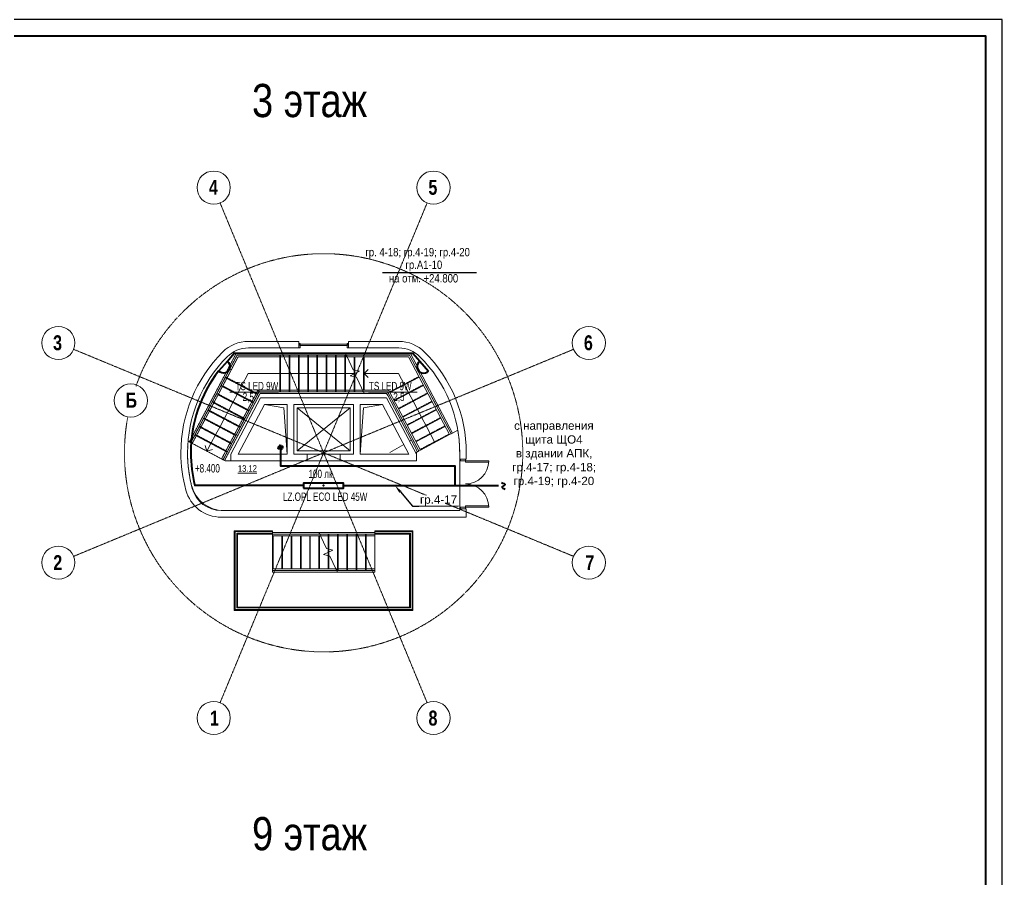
# Model space of a CAD drawing. Header units: millimetres. Extents: x 223 to 163467, y -12002 to 99672.
# Drawn here: x 130974 to 160585, y 73761 to 99672 of the extents above; entities that cross this region are included whole.
import ezdxf
from ezdxf import colors
from ezdxf.entities.mleader import LeaderData, LeaderLine
from ezdxf.math import Vec2, Vec3

# ---------------------------------------------------------------- set-up
doc = ezdxf.new("R2010")
doc.units = ezdxf.units.MM
for name, pattern in [('ACAD_ISO03W100', [30, 12, -18]), ('HIDDEN2', [0.1875, 0.125, -0.0625]), ('Осевая', [29.999999, 12, -6, 6, -6]), ('Сверху', [3.96875, 2.38125, -1.5875])]:
    doc.linetypes.add(name, pattern=pattern)
for name, color, linetype, lineweight in [('!razmer svet', 20, 'Continuous', 0), ('_Сверху_ - Верхние поручни', 7, 'Сверху', 5), ('A-AREA', 7, 'Continuous', 9), ('A-AREA-IDEN', 7, 'Continuous', 9), ('A-DETL-GENF', 7, 'Continuous', 9), ('A-DETL-MEDM', 7, 'Continuous', 18), ('A-DOOR', 7, 'Continuous', 9), ('A-DOOR-FRAM', 7, 'Continuous', 15), ('A-FLOR', 7, 'Continuous', 9), ('A-GLAZ-CURT', 7, 'Continuous', 9), ('A-GLAZ-CWMG', 7, 'Continuous', 9), ('A-WALL', 7, 'Continuous', 9), ('G-ANNO-DIMS', 7, 'Continuous', 9), ('nadpisi', 84, 'Continuous', 13), ('S-GRID', 7, 'Continuous', 9), ('S-GRID-IDEN', 7, 'Continuous', 9), ('S-STRS', 7, 'Continuous', 9), ('S-STRS-ANNO', 7, 'Continuous', 5), ('S-STRS-MBND', 7, 'Сверху', 9), ('ав осв', 1, 'HIDDEN2', 40), ('Верхние поручни', 7, 'Continuous', 5), ('Ограждение', 7, 'Continuous', 9), ('Поручни', 7, 'Continuous', 5), ('раб осв', 7, 'Continuous', 40), ('Рамка', 7, 'Continuous', 40), ('ЭЛ', 250, 'Continuous', 50), ('ЭЛ.сети', 5, 'Continuous', 100)]:
    doc.layers.add(name, color=color, linetype=linetype, lineweight=lineweight)
doc.layers.add('AR_Text', color=7, linetype='Continuous')
doc.styles.add('Arial', font='ARIALN.TTF', dxfattribs={"width": 0.85, "height": 400})
doc.styles.add('Arial_1', font='ARIALN.TTF', dxfattribs={"height": 3.5})
doc.styles.add('Impact', font='ARIALN.TTF', dxfattribs={"height": 900})
doc.styles.add('ISOPEUR', font='ARIALN.TTF')
doc.styles.get("Standard").update_dxf_attribs({"font": 'ARIALN.TTF'})
doc.styles.add('STYLE2', font='ARIALN.TTF')

# ---------------------------------------------------------------- blocks, each defined once
blk = doc.blocks.new('Дверь-Проем - 1000 x 2500 мм-245607-3 этаж')
at = {"layer": 'A-DETL-GENF', "linetype": 'Сверху'}
for p, q in [((492, 100), (-508, 100)), ((-508, -100), (492, -100))]:
    blk.add_line(p, q, dxfattribs=at)
at = {"layer": 'A-DETL-GENF', "lineweight": 18}
for p, q in [((-508, 100), (-508, -100)), ((492, -100), (492, 100))]:
    blk.add_line(p, q, dxfattribs=at)
blk = doc.blocks.new('Тип верхнего поручня - Верхний поручень_Внутренний_-401136-3 этаж')
at = {"layer": '_Сверху_ - Верхние поручни'}
for p, q in [((703, -2328), (2359, -2328)), ((2359, -2328), (2359, -2378)), ((727, -2378), (2359, -2378))]:
    blk.add_line(p, q, dxfattribs=at)
at = {"layer": 'Верхние поручни'}
for p, q in [((-721, -2328), (-721, -2378)), ((-721, -2328), (703, -2328)), ((727, -2378), (703, -2328)), ((-721, -2378), (727, -2378))]:
    blk.add_line(p, q, dxfattribs=at)
blk = doc.blocks.new('Тип верхнего поручня - Верхний поручень_Внутренний_-401147-3 этаж')
at = {"layer": '_Сверху_ - Верхние поручни'}
for p, q in [((1192, -3377), (2359, -3377)), ((1216, -3427), (2359, -3427)), ((2359, -3377), (2359, -3427))]:
    blk.add_line(p, q, dxfattribs=at)
at = {"layer": 'Верхние поручни'}
for p, q in [((-721, -3377), (-721, -3427)), ((-721, -3377), (1192, -3377)), ((-721, -3427), (1216, -3427)), ((1216, -3427), (1192, -3377))]:
    blk.add_line(p, q, dxfattribs=at)
blk = doc.blocks.new('Тип верхнего поручня - Верхний поручень_Внутренний_-401420-3 этаж')
at = {"layer": 'Верхние поручни'}
for p, q in [((1192, -3377), (2359, -3377)), ((2359, -3427), (1216, -3427)), ((2359, -3377), (2359, -3427))]:
    blk.add_line(p, q, dxfattribs=at)
blk = doc.blocks.new('Тип верхнего поручня - Верхний поручень_Внутренний_-V65-3 этаж')
at = {"layer": 'Верхние поручни'}
for p, q in [((1192, -3377), (2359, -3377)), ((1216, -3427), (2359, -3427)), ((2359, -3377), (2359, -3427))]:
    blk.add_line(p, q, dxfattribs=at)
blk = doc.blocks.new('Ограждение - Ограждение-401839-3 этаж')
at = {"layer": 'Поручни'}
for p, q in [((-721, -2228), (-1871, -2228)), ((-1871, -2228), (-1846, -2253)), ((-1871, -2228), (-1871, -4628)), ((-1796, -2303), (-1771, -2328)), ((-1771, -2328), (-721, -2328)), ((-1771, -4528), (-1771, -2328)), ((-721, -2228), (-721, -2253)), ((-721, -2303), (-721, -2328)), ((2359, -2253), (2359, -2228)), ((3509, -2228), (2359, -2228)), ((2359, -2328), (2359, -2303)), ((2359, -2328), (3409, -2328)), ((3434, -2303), (3409, -2328)), ((3409, -2328), (3409, -4528)), ((3509, -2228), (3484, -2253)), ((3509, -4628), (3509, -2228)), ((-1871, -4628), (-1846, -4603)), ((-1871, -4628), (3509, -4628)), ((-1796, -4553), (-1771, -4528)), ((3409, -4528), (-1771, -4528)), ((3434, -4553), (3409, -4528)), ((3509, -4628), (3484, -4603))]:
    blk.add_line(p, q, dxfattribs=at)
blk = doc.blocks.new('Тип верхнего поручня - Верхний поручень_Внутренний_-401846-3 этаж')
at = {"layer": 'Верхние поручни'}
for p, q in [((-1846, -2253), (-721, -2253)), ((-1846, -4603), (-1846, -2253)), ((-721, -2303), (-1796, -2303)), ((-1796, -2303), (-1796, -4553)), ((-721, -2253), (-721, -2303)), ((2359, -2303), (2359, -2253)), ((2359, -2253), (3484, -2253)), ((3434, -2303), (2359, -2303)), ((3434, -4553), (3434, -2303)), ((3484, -2253), (3484, -4603)), ((3484, -4603), (-1846, -4603)), ((-1796, -4553), (3434, -4553))]:
    blk.add_line(p, q, dxfattribs=at)
blk = doc.blocks.new('Тип верхнего поручня - Верхний поручень_Внутренний_-V66-3 этаж')
at = {"layer": 'Верхние поручни'}
for p, q in [((-1846, -2253), (-1846, -4603)), ((-721, -2253), (-1846, -2253)), ((-1796, -2303), (-1796, -4553)), ((-721, -2303), (-1796, -2303)), ((-721, -2303), (-721, -2253)), ((2359, -2303), (2359, -2253)), ((3484, -2253), (2359, -2253)), ((3434, -2303), (2359, -2303)), ((3434, -4553), (3434, -2303)), ((3484, -4603), (3484, -2253)), ((-1846, -4603), (3484, -4603)), ((-1796, -4553), (3434, -4553))]:
    blk.add_line(p, q, dxfattribs=at)
blk = doc.blocks.new('Дверь-Наружная-Двойная-Две_Свет - 1800 x 2100 мм-386183-3 этаж')
at = {"layer": 'A-DOOR', "lineweight": 13}
for p, q in [((-700, 81.35), (-700, 781.35)), ((-700, 781.35), (-655, 781.35)), ((-655, 781.35), (-655, 81.35)), ((700, 781.35), (655, 781.35)), ((655, 781.35), (655, 81.35)), ((700, 81.35), (700, 781.35)), ((-655, 81.35), (-700, 81.35)), ((655, 81.35), (700, 81.35))]:
    blk.add_line(p, q, dxfattribs=at)
at = {"layer": 'A-DOOR'}
for centre, start, end in [((-700, 81.35), 0, 90), ((700, 81.35), 90, 180)]:
    blk.add_arc(centre, 700, start, end, dxfattribs=at)
at = {"layer": 'A-DOOR-FRAM'}
for p, q in [((-700, 81.35), (-750, 81.35)), ((-750, 81.35), (-750, -68.65)), ((-700, -68.65), (-700, 81.35)), ((700, 81.35), (700, -68.65)), ((750, 81.35), (700, 81.35)), ((750, -68.65), (750, 81.35)), ((-750, -68.65), (-700, -68.65)), ((700, -68.65), (750, -68.65))]:
    blk.add_line(p, q, dxfattribs=at)
blk = doc.blocks.new('Тип верхнего поручня - Верхний поручень_Внутренний_-441466-3 этаж')
at = {"layer": 'Верхние поручни'}
for p, q in [((-2002, 2657), (-1788, 3062)), ((-1758, 3012), (-1958, 2633)), ((-1788, 3062), (-481, 3062)), ((-481, 3012), (-1758, 3012)), ((-481, 3062), (1503, 3062)), ((-481, 3062), (-481, 3012)), ((1527, 3012), (-481, 3012)), ((-3181, 429), (-2133, 2409)), ((-2089, 2386), (-3136, 406)), ((-2133, 2409), (-2002, 2657)), ((-1958, 2633), (-2089, 2386)), ((-2002, 2657), (-1958, 2633)), ((-3136, 406), (-3181, 429))]:
    blk.add_line(p, q, dxfattribs=at)
blk = doc.blocks.new('Тип верхнего поручня - Верхний поручень_Внутренний_-441485-3 этаж')
at = {"layer": 'Верхние поручни'}
for p, q in [((-2253, -61), (-1206, 1919)), ((-1162, 1895), (-2209, -85)), ((-1206, 1919), (-1159, 2008)), ((-1206, 1919), (-1162, 1895)), ((-1150, 2013), (-1185, 2013)), ((-1185, 2013), (-1173, 1981)), ((-1123, 1968), (-1162, 1895)), ((-1159, 2008), (-1123, 1968)), ((-1141, 1988), (-1150, 2013)), ((-1150, 2013), (-481, 2013)), ((-481, 1963), (-1126, 1963)), ((-481, 2013), (1993, 2013)), ((-481, 2013), (-481, 1963)), ((2016, 1963), (-481, 1963)), ((-2209, -85), (-2253, -61))]:
    blk.add_line(p, q, dxfattribs=at)
blk = doc.blocks.new('Системная панель - С остеклением-436272-3 этаж')
at = {"layer": 'A-GLAZ-CURT', "lineweight": 13}
for p, q in [((706, -15), (-706, -15)), ((-706, -15), (-706, -55)), ((-706, -55), (706, -55)), ((706, -55), (706, -15))]:
    blk.add_line(p, q, dxfattribs=at)
blk = doc.blocks.new('Rectangular Mullion - Mullion_Vertical-45mm-Steelbuilt_2_6875in_Detail-8_TGP-417667-3 этаж')
at = {"layer": 'A-GLAZ-CWMG', "lineweight": 18}
for p, q in [((-44, 57), (-44, 122)), ((-32, 57), (-44, 57)), ((-44, 0), (-44, 17)), ((-44, 17), (-32, 17)), ((0, 0), (-44, 0)), ((-41, 125), (-3, 125)), ((-32, 17), (-32, 57)), ((0, 57), (-13, 57)), ((-13, 57), (-13, 17)), ((-13, 17), (0, 17)), ((0, 122), (0, 57)), ((0, 17), (0, 0))]:
    blk.add_line(p, q, dxfattribs=at)
for centre, start, end in [((-41, 122), 90, 180), ((-3, 122), 360, 90)]:
    blk.add_arc(centre, 3.17, start, end, dxfattribs=at)
blk = doc.blocks.new('Rectangular Mullion - Mullion_Vertical-45mm-Steelbuilt_2_6875in_Detail-8_TGP-417670-3 этаж')
at = {"layer": 'A-GLAZ-CWMG', "lineweight": 18}
for p, q in [((-44, 122), (-44, 57)), ((-44, 57), (-32, 57)), ((-32, 17), (-44, 17)), ((-44, 17), (-44, 0)), ((-44, 0), (0, 0)), ((-3, 125), (-41, 125)), ((-32, 57), (-32, 17)), ((-13, 17), (-13, 57)), ((-13, 57), (0, 57)), ((0, 17), (-13, 17)), ((0, 57), (0, 122)), ((0, 0), (0, 17))]:
    blk.add_line(p, q, dxfattribs=at)
for centre, start, end in [((-41, 122), 90, 180), ((-3, 122), 360, 90)]:
    blk.add_arc(centre, 3.17, start, end, dxfattribs=at)
blk = doc.blocks.new('Тип верхнего поручня - Верхний поручень_Внутренний_-442479-3 этаж')
at = {"layer": '_Сверху_ - Верхние поручни'}
for p, q in [((-1788, 3062), (-2002, 2657)), ((-1758, 3012), (-1958, 2633)), ((-481, 3062), (-1788, 3062)), ((-481, 3012), (-1758, 3012)), ((1503, 3062), (-481, 3062)), ((1527, 3012), (-481, 3012)), ((-2002, 2657), (-3181, 429)), ((-1958, 2633), (-3136, 406)), ((-3136, 406), (-3181, 429))]:
    blk.add_line(p, q, dxfattribs=at)
at = {"layer": 'Верхние поручни'}
for p, q in [((1503, 3062), (1527, 3012)), ((2319, 3062), (1503, 3062)), ((2319, 3012), (1527, 3012)), ((3410, 3062), (2319, 3062)), ((3379, 3012), (2319, 3012)), ((3701, 2404), (3379, 3012)), ((3746, 2427), (3410, 3062)), ((4618, 671), (3701, 2404)), ((4662, 694), (3746, 2427)), ((4618, 671), (4662, 694))]:
    blk.add_line(p, q, dxfattribs=at)
blk = doc.blocks.new('Тип верхнего поручня - Верхний поручень_Внутренний_-442498-3 этаж')
at = {"layer": '_Сверху_ - Верхние поручни'}
for p, q in [((-1206, 1919), (-2253, -61)), ((-1162, 1895), (-2209, -85)), ((-1156, 2013), (-1206, 1919)), ((-1126, 1963), (-1162, 1895)), ((-481, 2013), (-1156, 2013)), ((-481, 1963), (-1126, 1963)), ((1993, 2013), (-481, 2013)), ((2016, 1963), (-481, 1963)), ((-2209, -85), (-2253, -61))]:
    blk.add_line(p, q, dxfattribs=at)
at = {"layer": 'Верхние поручни'}
for p, q in [((1993, 2013), (2016, 1963)), ((2319, 2013), (1993, 2013)), ((2319, 1963), (2016, 1963)), ((2778, 2013), (2319, 2013)), ((2748, 1963), (2319, 1963)), ((2774, 1913), (2748, 1963)), ((3690, 180), (2774, 1913)), ((2818, 1936), (2778, 2013)), ((3735, 204), (2818, 1936)), ((3690, 180), (3735, 204))]:
    blk.add_line(p, q, dxfattribs=at)
blk = doc.blocks.new('Ось сетки - Семейство1-221475-3 этаж')
at = {"layer": 'S-GRID-IDEN'}
blk.add_circle((0, 0), 5, dxfattribs=at)
blk = doc.blocks.new('LZ.OPL ECO LED')
at = {"color": 0, "lineweight": 40, "ltscale": 100}
blk.add_point((-484367, 7962), dxfattribs=at)
at = {"layer": 'раб осв', "color": 5, "lineweight": 40}
blk.add_lwpolyline([(-484967, 7887), (-483767, 7887), (-483767, 8037), (-484967, 8037)], close=True, dxfattribs=at)
blk = doc.blocks.new('vetro18')
at = {"color": 5, "lineweight": 40, "ltscale": 100}
blk.add_line((2940345, 2020290), (2940345, 2020290), dxfattribs=at)
blk.add_lwpolyline([(2940345, 2020490), (2940345, 2020090)], dxfattribs=at)
blk.add_arc((2940331, 2020290), 200, 85.9972, 274.0028, dxfattribs=at)

msp = doc.modelspace()

# ---------------------------------------------------------------- hatches: boundary and pattern name
at = {"layer": 'ЭЛ', "linetype": 'ACAD_ISO03W100', "lineweight": 40, "ltscale": 0.46}
msp.add_hatch(color=0, dxfattribs=at).paths.add_polyline_path([(138763, 86777, -1), (138903, 86777, -1)])

# ---------------------------------------------------------------- linework, layer by layer
at = {"color": 0}
msp.add_lwpolyline([(76585, 40272), (160585, 40272), (160585, 99672), (76585, 99672)], close=True, dxfattribs=at)
at = {"layer": 'A-AREA'}
for p, q in [((142552, 86866), (142132, 86623)), ((142777, 86996), (142726, 86966))]:
    msp.add_line(p, q, dxfattribs=at)
at = {"layer": 'A-DETL-MEDM'}
for p, q in [((138933, 87977), (138353, 88077)), ((139033, 86577), (138933, 87977)), ((139333, 87977), (140933, 87977)), ((139333, 86677), (139333, 87977)), ((140933, 87977), (139333, 86677)), ((139333, 87977), (140933, 86677)), ((140933, 87977), (140933, 86677)), ((141233, 86577), (141333, 87977)), ((141333, 87977), (141912, 88077)), ((140933, 86677), (139333, 86677))]:
    msp.add_line(p, q, dxfattribs=at)
at = {"layer": 'A-FLOR'}
for p, q in [((144175, 87295), (144020, 87212)), ((136088, 86947), (136049, 86968)), ((137060, 86433), (136177, 86900)), ((142959, 86651), (142932, 86637)), ((142932, 86637), (142932, 86577)), ((137166, 86377), (137149, 86386)), ((137333, 86377), (137166, 86377)), ((144233, 84927), (144233, 86427)), ((141673, 84167), (141673, 83117)), ((141673, 83017), (140552, 83017)), ((141673, 83067), (141673, 83017))]:
    msp.add_line(p, q, dxfattribs=at)
for centre, radius, start, end in [((140133, 86617), 4100, 7.403, 9.2631), ((140133, 86617), 4100, 175.9877, 177.6234), ((140133, 86617), 4100, 4.1128, 6.175), ((140133, 86617), 4100, 0, 3.0873), ((140133, 86617), 4100, 179.0549, 180.6761), ((140133, 86617), 4100, 182.159, 183.7609), ((140133, 86617), 4100, 185.2446, 186.8458), ((140133, 86617), 4100, 188.3299, 189.9309), ((140133, 86617), 4100, 191.4151, 193.0163), ((137122, 85877), 1000, 195.2498, 270)]:
    msp.add_arc(centre, radius, start, end, dxfattribs=at)
at = {"layer": 'A-WALL', "lineweight": 18}
for p, q in [((139383, 89976), (137867, 89976)), ((137867, 89776), (139383, 89776)), ((139383, 89776), (139383, 89976)), ((142398, 89976), (140883, 89976)), ((140883, 89976), (140883, 89776)), ((140883, 89776), (142398, 89776)), ((138233, 88277), (137333, 86577)), ((142033, 88277), (138233, 88277)), ((142932, 86577), (142033, 88277)), ((137559, 86577), (138353, 88077)), ((138353, 88077), (139033, 88077)), ((139033, 88077), (139033, 86577)), ((139233, 88077), (141033, 88077)), ((139233, 86577), (139233, 88077)), ((141033, 88077), (141033, 86577)), ((141233, 88077), (141912, 88077)), ((141233, 86577), (141233, 88077)), ((141912, 88077), (142706, 86577)), ((137333, 86577), (137333, 86577)), ((137333, 86577), (137333, 86377)), ((139033, 86577), (137559, 86577)), ((139633, 86577), (139233, 86577)), ((141033, 86577), (140633, 86577)), ((142706, 86577), (141233, 86577)), ((142932, 86377), (142932, 86577)), ((144233, 86617), (144233, 86427)), ((144433, 86427), (144433, 86617)), ((137333, 86377), (139633, 86377)), ((140633, 86377), (142932, 86377)), ((144233, 86427), (144258, 86427)), ((144408, 86427), (144433, 86427)), ((144233, 84877), (137045, 84877)), ((144233, 84927), (144233, 84877)), ((144258, 84927), (144233, 84927)), ((144433, 84927), (144408, 84927)), ((144433, 84677), (144433, 84927)), ((137045, 84677), (144433, 84677))]:
    msp.add_line(p, q, dxfattribs=at)
for centre, radius, start, end in [((137867, 88876), 1100, 90, 135.08), ((137867, 88876), 900, 90, 135.08), ((142398, 88876), 1100, 44.92, 90), ((142398, 88876), 900, 44.92, 90), ((140133, 86617), 4300, 135.08, 180), ((140133, 86617), 4100, 135.08, 180), ((140133, 86617), 4100, 0, 44.92), ((140133, 86617), 4300, 0, 44.92), ((140133, 86617), 4300, 180, 195.2203), ((140133, 86617), 4100, 180, 195.2203), ((137045, 85777), 1100, 195.2203, 270), ((137045, 85777), 900, 195.2203, 270)]:
    msp.add_arc(centre, radius, start, end, dxfattribs=at)
at = {"layer": 'S-GRID', "color": 174, "linetype": 'Осевая', "true_color": 0x0000a0}
for q in [(137013, 94148), (143252, 94148), (132601, 89736), (147664, 89736), (132601, 83497), (137013, 79086), (147664, 83497), (143252, 79086)]:
    msp.add_line((140133, 86617), q, dxfattribs=at)
msp.add_arc((140133, 86617), 6000, 169.5962, 160.4522, dxfattribs=at)
at = {"layer": 'S-STRS'}
for p, q in [((137495, 89607), (137286, 89212)), ((137525, 89557), (137330, 89189)), ((138875, 89607), (137495, 89607)), ((138875, 89557), (137525, 89557)), ((138833, 88507), (138833, 89506)), ((140793, 89607), (138875, 89607)), ((139113, 89557), (138875, 89557)), ((139393, 89557), (139113, 89557)), ((139113, 88507), (139113, 89506)), ((139673, 89557), (139393, 89557)), ((139393, 88507), (139393, 89506)), ((139953, 89557), (139673, 89557)), ((139673, 88507), (139673, 89506)), ((140233, 89557), (139953, 89557)), ((139953, 88507), (139953, 89506)), ((140513, 89557), (140233, 89557)), ((140233, 88507), (140233, 89506)), ((140793, 89557), (140513, 89557)), ((140513, 88507), (140513, 89506)), ((141678, 89607), (140793, 89607)), ((140816, 89557), (140793, 89557)), ((140793, 88507), (140793, 89506)), ((141073, 89557), (140816, 89557)), ((141353, 89557), (141073, 89557)), ((141073, 89107), (141073, 89506)), ((141678, 89557), (141353, 89557)), ((141353, 88507), (141353, 89506)), ((142753, 89607), (141678, 89607)), ((142723, 89557), (141678, 89557)), ((143080, 88881), (142723, 89557)), ((143124, 88904), (142753, 89607)), ((137286, 89212), (136088, 86947)), ((137330, 89189), (137180, 88904)), ((137180, 88904), (137049, 88656)), ((138107, 88413), (137224, 88880)), ((141073, 89006), (141073, 89107)), ((141073, 88906), (141073, 89006)), ((141073, 88507), (141073, 88906)), ((142131, 88431), (143014, 88898)), ((143190, 88674), (143080, 88881)), ((144020, 87212), (143124, 88904)), ((137049, 88656), (136918, 88409)), ((137976, 88165), (137093, 88633)), ((142262, 88183), (143145, 88650)), ((143321, 88426), (143190, 88674)), ((136918, 88409), (136787, 88161)), ((137845, 87918), (136962, 88385)), ((138218, 88407), (137149, 86386)), ((138152, 88389), (138021, 88142)), ((138187, 88457), (138152, 88389)), ((138244, 88457), (138187, 88457)), ((138218, 88407), (138875, 88407)), ((138244, 88457), (138875, 88457)), ((139113, 88457), (138875, 88457)), ((141353, 88407), (138875, 88407)), ((139393, 88457), (139113, 88457)), ((139673, 88457), (139393, 88457)), ((139953, 88457), (139673, 88457)), ((140233, 88457), (139953, 88457)), ((140513, 88457), (140233, 88457)), ((140793, 88457), (140513, 88457)), ((141073, 88457), (140793, 88457)), ((141329, 88457), (141073, 88457)), ((141353, 88457), (141329, 88457)), ((141678, 88457), (141353, 88457)), ((141678, 88407), (141353, 88407)), ((141678, 88457), (142060, 88457)), ((141678, 88407), (142030, 88407)), ((142030, 88407), (142064, 88343)), ((142060, 88457), (142108, 88367)), ((142959, 86651), (142064, 88343)), ((142218, 88159), (142108, 88367)), ((142393, 87936), (143276, 88403)), ((143452, 88179), (143321, 88426)), ((136787, 88161), (136656, 87914)), ((137715, 87670), (136831, 88138)), ((138021, 88142), (137890, 87894)), ((142349, 87912), (142218, 88159)), ((142524, 87688), (143407, 88155)), ((143583, 87931), (143452, 88179)), ((136525, 87666), (136394, 87419)), ((136656, 87914), (136525, 87666)), ((137584, 87423), (136700, 87890)), ((137890, 87894), (137759, 87647)), ((142479, 87664), (142349, 87912)), ((142610, 87417), (142479, 87664)), ((142655, 87441), (143538, 87908)), ((142786, 87193), (143669, 87660)), ((143714, 87684), (143583, 87931)), ((143845, 87436), (143714, 87684)), ((136394, 87419), (136263, 87171)), ((137322, 86928), (136438, 87395)), ((137453, 87175), (136569, 87643)), ((137628, 87399), (137497, 87152)), ((137759, 87647), (137628, 87399)), ((142741, 87170), (142610, 87417)), ((142917, 86946), (143800, 87413)), ((143976, 87189), (143845, 87436)), ((136263, 87171), (136132, 86924)), ((137191, 86680), (136308, 87148)), ((137497, 87152), (137366, 86904)), ((142872, 86922), (142741, 87170)), ((143048, 86698), (143931, 87165)), ((143976, 87189), (144020, 87212)), ((136088, 86947), (136132, 86924)), ((137060, 86433), (136177, 86900)), ((137366, 86904), (137235, 86657)), ((143003, 86675), (142872, 86922)), ((137235, 86657), (137104, 86409)), ((142959, 86651), (143003, 86675)), ((137104, 86409), (137149, 86386)), ((138593, 84217), (139993, 84217)), ((138593, 84167), (138873, 84167)), ((138593, 84116), (138593, 83117)), ((138873, 84167), (139153, 84167)), ((138873, 84116), (138873, 83117)), ((139153, 84167), (139433, 84167)), ((139153, 84116), (139153, 83117)), ((139433, 84167), (139713, 84167)), ((139433, 84116), (139433, 83117)), ((139713, 84167), (139993, 84167)), ((139713, 84116), (139713, 83117)), ((139993, 84217), (141673, 84217)), ((139993, 84167), (140016, 84167)), ((139993, 84116), (139993, 83117)), ((140016, 84167), (140273, 84167)), ((140273, 84167), (140553, 84167)), ((140273, 84167), (140273, 83717)), ((140553, 84167), (140833, 84167)), ((140553, 84167), (140553, 83117)), ((140833, 84167), (141113, 84167)), ((140833, 84167), (140833, 83117)), ((141113, 84167), (141393, 84167)), ((141113, 84167), (141113, 83117)), ((141393, 84167), (141673, 84167)), ((141393, 84167), (141393, 83117)), ((140273, 83717), (140273, 83617)), ((140273, 83617), (140273, 83516)), ((140273, 83516), (140273, 83117)), ((138593, 83067), (138593, 83017)), ((138593, 83067), (138873, 83067)), ((138593, 83017), (140552, 83017)), ((138873, 83067), (139153, 83067)), ((139153, 83067), (139433, 83067)), ((139433, 83067), (139713, 83067)), ((139713, 83067), (139993, 83067)), ((139993, 83067), (140273, 83067)), ((140273, 83067), (140529, 83067)), ((140529, 83067), (140553, 83067)), ((140553, 83067), (140833, 83067)), ((140833, 83067), (141113, 83067)), ((141113, 83067), (141393, 83067)), ((141393, 83067), (141673, 83067))]:
    msp.add_line(p, q, dxfattribs=at)
at = {"layer": 'S-STRS', "linetype": 'Сверху'}
for p, q in [((138813, 88507), (138813, 89506)), ((139093, 88507), (139093, 89506)), ((139373, 88507), (139373, 89506)), ((139653, 88507), (139653, 89506)), ((139933, 88507), (139933, 89506)), ((140213, 88507), (140213, 89506)), ((140493, 88507), (140493, 89506)), ((140773, 88507), (140773, 89506)), ((141053, 89112), (141053, 89506)), ((141333, 88507), (141333, 89506)), ((138098, 88395), (137215, 88863)), ((141053, 88997), (141053, 89112)), ((141053, 88911), (141053, 88997)), ((141053, 88507), (141053, 88911)), ((142122, 88448), (143005, 88915)), ((137967, 88148), (137084, 88615)), ((142253, 88201), (143136, 88668)), ((137836, 87900), (136953, 88368)), ((142384, 87953), (143267, 88421)), ((137705, 87653), (136822, 88120)), ((142515, 87706), (143398, 88173)), ((137574, 87405), (136691, 87873)), ((142646, 87458), (143529, 87926)), ((142777, 87211), (143660, 87678)), ((137312, 86910), (136429, 87378)), ((137443, 87158), (136560, 87625)), ((142907, 86963), (143791, 87431)), ((137181, 86663), (136298, 87130)), ((143038, 86716), (143922, 87183)), ((138613, 84116), (138613, 83117)), ((138893, 84116), (138893, 83117)), ((139173, 84116), (139173, 83117)), ((139453, 84116), (139453, 83117)), ((139733, 84116), (139733, 83117)), ((140013, 84116), (140013, 83117)), ((140293, 84167), (140293, 83712)), ((140573, 84167), (140573, 83117)), ((140853, 84167), (140853, 83117)), ((141133, 84167), (141133, 83117)), ((141413, 84167), (141413, 83117)), ((140293, 83712), (140293, 83626)), ((140293, 83626), (140293, 83511)), ((140293, 83511), (140293, 83117))]:
    msp.add_line(p, q, dxfattribs=at)
at = {"layer": 'S-STRS-ANNO'}
for p, q in [((141353, 89007), (141478, 89132)), ((137856, 89007), (137666, 88647)), ((138833, 89007), (137856, 89007)), ((139113, 89007), (138833, 89007)), ((139393, 89007), (139113, 89007)), ((139673, 89007), (139393, 89007)), ((139953, 89007), (139673, 89007)), ((140233, 89007), (139953, 89007)), ((140513, 89007), (140233, 89007)), ((140793, 89007), (140513, 89007)), ((141073, 89007), (140793, 89007)), ((142392, 89007), (141353, 89007)), ((141353, 89007), (141478, 88882)), ((142573, 88664), (142392, 89007)), ((137666, 88647), (137535, 88399)), ((142704, 88417), (142573, 88664)), ((137535, 88399), (137404, 88152)), ((142835, 88169), (142704, 88417)), ((137404, 88152), (137273, 87904)), ((142966, 87922), (142835, 88169)), ((137142, 87657), (137011, 87409)), ((137273, 87904), (137142, 87657)), ((143097, 87674), (142966, 87922)), ((143227, 87427), (143097, 87674)), ((137011, 87409), (136880, 87162)), ((143358, 87179), (143227, 87427)), ((136880, 87162), (136749, 86914)), ((143489, 86932), (143358, 87179)), ((136618, 86667), (136566, 86836)), ((136749, 86914), (136618, 86667)), ((136618, 86667), (136787, 86719))]:
    msp.add_line(p, q, dxfattribs=at)
at = {"layer": 'S-STRS-MBND'}
for p, q in [((137495, 89607), (137288, 89215)), ((137525, 89557), (137332, 89192)), ((138878, 89607), (137495, 89607)), ((138878, 89557), (137525, 89557)), ((138813, 88457), (138813, 89557)), ((138833, 88457), (138833, 89557)), ((138878, 89557), (138833, 89557)), ((140793, 89607), (138878, 89607)), ((140816, 89557), (138878, 89557)), ((139093, 88457), (139093, 89557)), ((139113, 88457), (139113, 89557)), ((139373, 88457), (139373, 89557)), ((139393, 88457), (139393, 89557)), ((139653, 88457), (139653, 89557)), ((139673, 88457), (139673, 89557)), ((139933, 88457), (139933, 89557)), ((139953, 88457), (139953, 89557)), ((140213, 88457), (140213, 89557)), ((140233, 88457), (140233, 89557)), ((140493, 88457), (140493, 89557)), ((140513, 88457), (140513, 89557)), ((140773, 88457), (140773, 89557)), ((140793, 88457), (140793, 89557)), ((137288, 89215), (136088, 86947)), ((137332, 89192), (136132, 86924)), ((138143, 88372), (137170, 88886)), ((138152, 88389), (137180, 88904)), ((141053, 88997), (141053, 89112)), ((141053, 88457), (141053, 88911)), ((141073, 89006), (141073, 89107)), ((141073, 88457), (141073, 88906)), ((138012, 88124), (137039, 88639)), ((138021, 88142), (137049, 88656)), ((137881, 87877), (136908, 88391)), ((137890, 87894), (136918, 88409)), ((138187, 88457), (137104, 86409)), ((138218, 88407), (137149, 86386)), ((138244, 88457), (138187, 88457)), ((138218, 88407), (138878, 88407)), ((138244, 88457), (138878, 88457)), ((138878, 88457), (138833, 88457)), ((141329, 88457), (138878, 88457)), ((141353, 88407), (138878, 88407)), ((137750, 87629), (136777, 88144)), ((137759, 87647), (136787, 88161)), ((137497, 87152), (136525, 87666)), ((137619, 87382), (136646, 87896)), ((137628, 87399), (136656, 87914)), ((137357, 86887), (136385, 87401)), ((137366, 86904), (136394, 87419)), ((137488, 87134), (136516, 87649)), ((137226, 86639), (136254, 87154)), ((137235, 86657), (136263, 87171)), ((136088, 86947), (136132, 86924)), ((137104, 86409), (136132, 86924)), ((137104, 86409), (137149, 86386)), ((139993, 84217), (141673, 84217)), ((140016, 84167), (141673, 84167)), ((140273, 84167), (140273, 83717)), ((140293, 84167), (140293, 83712)), ((140553, 84167), (140553, 83067)), ((140573, 84167), (140573, 83067)), ((140833, 84167), (140833, 83067)), ((140853, 84167), (140853, 83067)), ((141113, 84167), (141113, 83067)), ((141133, 84167), (141133, 83067)), ((141393, 84167), (141393, 83067)), ((141413, 84167), (141413, 83067)), ((141673, 84167), (141673, 84217)), ((141673, 84167), (141673, 83067)), ((140273, 83617), (140273, 83516)), ((140293, 83626), (140293, 83511)), ((140529, 83067), (141673, 83067)), ((140552, 83017), (141673, 83017)), ((141673, 83017), (141673, 83067))]:
    msp.add_line(p, q, dxfattribs=at)
at = {"layer": 'S-STRS-MBND', "linetype": 'Continuous'}
for p, q in [((140793, 89607), (140817, 89556)), ((140840, 89506), (141020, 89120)), ((141214, 89073), (140931, 88941)), ((140931, 88941), (141126, 88893)), ((141020, 89120), (141214, 89073)), ((141126, 88893), (141353, 88407)), ((140016, 84166), (139993, 84217)), ((140220, 83730), (140040, 84116)), ((140131, 83551), (140414, 83683)), ((140325, 83503), (140131, 83551)), ((140414, 83683), (140220, 83730)), ((140506, 83117), (140325, 83503)), ((140552, 83017), (140529, 83067))]:
    msp.add_line(p, q, dxfattribs=at)
at = {"layer": 'ав осв', "linetype": 'ByBlock', "lineweight": 40, "ltscale": 500}
msp.add_spline([(145490, 85718), (145602, 85660), (145506, 85586), (145602, 85522)], degree=3, dxfattribs=at)
at = {"layer": 'раб осв', "color": 0, "lineweight": 40}
for points in [[(137233, 89378), (137441, 89617), (137441, 89617), (137441, 89617), (142824, 89617), (143032, 89378)], [(139532, 85627), (136254, 85627), (136254, 85627), (136254, 85627), (136254, 85627)], [(140732, 85627), (144408, 85627), (145408, 85627)]]:
    msp.add_lwpolyline(points, dxfattribs=at)
msp.add_lwpolyline([(136970, 89076, 0.170026), (136133, 86617, 0.06105), (136254, 85627)], format="xyb", dxfattribs=at)
at = {"layer": 'раб осв', "color": 0, "lineweight": 0}
for points in [[(138775, 88447), (137311, 88447)], [(141490, 88447), (142955, 88447)]]:
    msp.add_lwpolyline(points, dxfattribs=at)
at = {"layer": 'Рамка'}
msp.add_lwpolyline([(78585, 40772), (160085, 40772), (160085, 99172), (78585, 99172)], close=True, dxfattribs=at)
at = {"layer": 'ЭЛ', "color": 7, "lineweight": 25}
msp.add_line((144742, 92045), (141904, 92045), dxfattribs=at)
msp.add_lwpolyline([(141904, 92045, 0, 0, 0), (141056, 90592, 150, 0, 0), (141257, 90933, 0, 0, 0), (138833, 86777, 0, 0, 0)], format="xyseb", dxfattribs=at)
at = {"layer": 'ЭЛ', "color": 0, "linetype": 'ACAD_ISO03W100', "lineweight": 40, "ltscale": 0.46}
msp.add_circle((138833, 86777), 70, dxfattribs=at)

# ---------------------------------------------------------------- block references
at = {"layer": 'A-DOOR'}
msp.add_blockref('Дверь-Проем - 1000 x 2500 мм-245607-3 этаж', (140141, 86477), dxfattribs=at)
at = {"layer": 'A-DOOR', "rotation": 269.9999999999999}
msp.add_blockref('Дверь-Наружная-Двойная-Две_Свет - 1800 x 2100 мм-386183-3 этаж', (144326, 85677), dxfattribs=at)
at = {"layer": 'A-GLAZ-CURT'}
msp.add_blockref('Системная панель - С остеклением-436272-3 этаж', (140133, 89910), dxfattribs=at)
at = {"layer": 'A-GLAZ-CWMG', "rotation": 180}
msp.add_blockref('Rectangular Mullion - Mullion_Vertical-45mm-Steelbuilt_2_6875in_Detail-8_TGP-417670-3 этаж', (139383, 89910), dxfattribs=at)
at = {"layer": 'A-GLAZ-CWMG', "extrusion": (0, 0, -1), "rotation": 180}
msp.add_blockref('Rectangular Mullion - Mullion_Vertical-45mm-Steelbuilt_2_6875in_Detail-8_TGP-417667-3 этаж', (-140883, 89910), dxfattribs=at)
at = {"layer": 'S-GRID-IDEN'}
for p, xscale, yscale, zscale, rotation in [((136822, 94610), 99.99999999999993, 99.99999999999993, 99.99999999999993, 22.49999999999957), ((143443, 94610), 99.99999999999994, 99.99999999999994, 99.99999999999994, 337.5000000000002), ((132140, 89927), 99.99999999999994, 99.99999999999994, 99.99999999999994, 67.50000000000011), ((148126, 89927), 99.99999999999993, 99.99999999999993, 99.99999999999993, 292.5000000000003), ((134322, 88192), 99.99999999999994, 99.99999999999994, 99.99999999999994, 349.5962060275399), ((132140, 83306), 99.99999999999991, 99.99999999999991, 99.99999999999991, 112.5000000000002), ((148126, 83306), 99.99999999999993, 99.99999999999993, 99.99999999999993, 247.5), ((136822, 78624), 99.99999999999994, 99.99999999999994, 99.99999999999994, 157.5000000000005), ((143443, 78624), 99.99999999999994, 99.99999999999994, 99.99999999999994, 202.4999999999993)]:
    msp.add_blockref('Ось сетки - Семейство1-221475-3 этаж', p, dxfattribs=dict(at, xscale=xscale, yscale=yscale, zscale=zscale, rotation=rotation))
at = {"layer": 'Верхние поручни'}
for name in ['Тип верхнего поручня - Верхний поручень_Внутренний_-441466-3 этаж', 'Тип верхнего поручня - Верхний поручень_Внутренний_-442479-3 этаж', 'Тип верхнего поручня - Верхний поручень_Внутренний_-441485-3 этаж', 'Тип верхнего поручня - Верхний поручень_Внутренний_-442498-3 этаж', 'Тип верхнего поручня - Верхний поручень_Внутренний_-401846-3 этаж', 'Тип верхнего поручня - Верхний поручень_Внутренний_-V66-3 этаж', 'Тип верхнего поручня - Верхний поручень_Внутренний_-401136-3 этаж', 'Тип верхнего поручня - Верхний поручень_Внутренний_-401147-3 этаж', 'Тип верхнего поручня - Верхний поручень_Внутренний_-401420-3 этаж', 'Тип верхнего поручня - Верхний поручень_Внутренний_-V65-3 этаж']:
    msp.add_blockref(name, (139313, 86494), dxfattribs=at)
at = {"layer": 'Ограждение'}
msp.add_blockref('Ограждение - Ограждение-401839-3 этаж', (139313, 86494), dxfattribs=at)
at = {"layer": 'раб осв', "color": 0, "lineweight": 40, "ltscale": 100, "xscale": -1, "rotation": 318.9373350894784}
msp.add_blockref('vetro18', (1027001, -3365520), dxfattribs=at)
at = {"layer": 'раб осв', "color": 0, "lineweight": 40, "ltscale": 100, "rotation": 41.06266491052162}
msp.add_blockref('vetro18', (-746736, -3365520), dxfattribs=at)
at = {"layer": 'раб осв', "color": 0, "lineweight": 40}
msp.add_blockref('LZ.OPL ECO LED', (624499, 77665), dxfattribs=at)

# ---------------------------------------------------------------- texts
at = {"layer": '!razmer svet', "color": 72, "insert": (145518, 87561), "char_height": 250, "attachment_point": 1}
msp.add_mtext_dynamic_manual_height_columns('\\pi355.34144;{\\fArial|b0|i0|c204|p34;\\C7;с направления \\P\\pi692.22752;щита ЩО4 \\P\\pi409.74117;в здании АПК, \\P\\pi299.15113;гр.4-17; гр.4-18; \\P\\pi340.50515;гр.4-19; гр.4-20}', width=3070.51, gutter_width=12.5, heights=[0], dxfattribs=at)
at = {"layer": 'A-AREA-IDEN', "insert": (137551, 86244), "char_height": 200, "width": 735.95, "attachment_point": 1, "style": 'Arial_1'}
msp.add_mtext('\\L13.12', dxfattribs=at)
at = {"layer": 'AR_Text', "style": 'STYLE2'}
for s, p in [('3 этаж', (137976, 96735)), ('9 этаж', (137976, 74639))]:
    msp.add_text(s, height=1000, dxfattribs=at).set_placement(p)
at = {"layer": 'G-ANNO-DIMS', "lineweight": 25, "insert": (136256, 86275), "char_height": 250, "width": 1007.82, "attachment_point": 1, "line_spacing_factor": 0.925626, "style": 'Arial'}
msp.add_mtext('+8.400', dxfattribs=at)
at = {"layer": 'nadpisi', "color": 7, "style": 'Arial'}
for s, p in [('гр. 4-18; гр.4-19; гр.4-20', (141392, 92540)), ('гр.А1-10', (142600, 92160)), ('на отм. +24.800', (142102, 91752))]:
    msp.add_text(s, height=250, dxfattribs=at).set_placement(p)
at = {"layer": 'nadpisi', "color": 7, "char_height": 250, "style": 'Arial'}
for s, insert, width, attachment_point in [('TS LED 9W', (138765, 88754), 2573.76, 3), ('TS LED 9W', (141500, 88754), 2573.76, 1), ('2,5', (137694, 88428), 1402.07, 1), ('2,5', (142571, 88428), 1402.07, 3), ('100 лк', (139679, 86107), 1402.07, 1), ('LZ.OPL ECO LED 45W ', (140180, 85292), 4071.74, 5)]:
    msp.add_mtext(s, dxfattribs=dict(at, insert=insert, width=width, attachment_point=attachment_point))
at = {"layer": 'S-GRID-IDEN', "char_height": 450, "attachment_point": 1, "style": 'Impact'}
for s, insert, width in [('\\fImpact|b0|i0|c204|p34|;4', (136678, 94844), 336.71), ('\\fImpact|b0|i0|c204|p34|;5', (143291, 94844), 368.78), ('\\fImpact|b0|i0|c204|p34|;3', (131982, 90159), 360.76), ('\\fImpact|b0|i0|c204|p34|;6', (147976, 90158), 368.78), ('\\fImpact|b0|i0|c204|p34|;Б', (134164, 88427), 376.79), ('\\fImpact|b0|i0|c204|p34|;2', (131988, 83532), 344.73), ('\\fImpact|b0|i0|c204|p34|;7', (148019, 83531), 264.56), ('\\fImpact|b0|i0|c204|p34|;1', (136710, 78846), 256.54), ('\\fImpact|b0|i0|c204|p34|;8', (143294, 78846), 360.76)]:
    msp.add_mtext(s, dxfattribs=dict(at, insert=insert, width=width))

# ---------------------------------------------------------------- next in the draw order: leaders
at = {"layer": 'ЭЛ.сети', "color": 0, "lineweight": 5}
ml = msp.add_multileader_mtext('Standard', dxfattribs=at)
ml.set_content('{\\fArial|b0|i0|c204|p34;гр.4-17}', style='ISOPEUR')
ml.set_leader_properties()
ml.build(insert=Vec2(0, 0))
ml.multileader.update_dxf_attribs({"text_left_attachment_type": 6, "text_right_attachment_type": 6, "dogleg_length": 100, "arrow_head_size": 250})
ctx = ml.context
ctx.base_point, ctx.char_height, ctx.arrow_head_size, ctx.landing_gap_size, ctx.plane_origin, ctx.plane_x_axis, ctx.plane_y_axis = Vec3(143002, 85012), 250, 250, 37.4, Vec3(83357, 127482), Vec3(0.999998, 0.001769), Vec3(-0.001769, 0.999998)
ctx.left_attachment, ctx.right_attachment = 6, 6
notes = []
notes.append((ctx, [(0, (1, 1, 0), (142814, 85012), (0.999998, 0.001769), 187, [(0, [(142283, 85627)], 0, [])])]))
ctx.mtext.insert, ctx.mtext.text_direction, ctx.mtext.rotation, ctx.mtext.line_spacing_factor, ctx.mtext.flow_direction = Vec3(143038, 85331), Vec3(0.999998, 0.001769), 0.001769, 0.8, 5
ctx.mtext.has_bg_fill, ctx.mtext.bg_color, ctx.mtext.bg_scale_factor, ctx.mtext.bg_transparency, ctx.mtext.use_window_bg_color = 1, -1073741824, 1, 0, 1
for ctx, leaders in notes:
    for number, flags, end, landing, length, lines in leaders:
        leader = LeaderData()
        leader.index, (leader.has_last_leader_line, leader.has_dogleg_vector, leader.attachment_direction) = number, flags
        leader.last_leader_point, leader.dogleg_vector, leader.dogleg_length = Vec3(end), Vec3(landing), length
        for number, points, colour, breaks in lines:
            line = LeaderLine()
            line.index, line.vertices, line.color, line.breaks = number, Vec3.list(points), colors.encode_raw_color(colour), breaks
            leader.lines.append(line)
        ctx.leaders.append(leader)

# ---------------------------------------------------------------- next in the draw order: linework, layer by layer
at = {"layer": 'раб осв', "color": 0, "lineweight": 40}
msp.add_lwpolyline([(138833, 86777), (138833, 86227), (144083, 86227), (144083, 85627)], dxfattribs=at)

doc.saveas('drawing.dxf')
